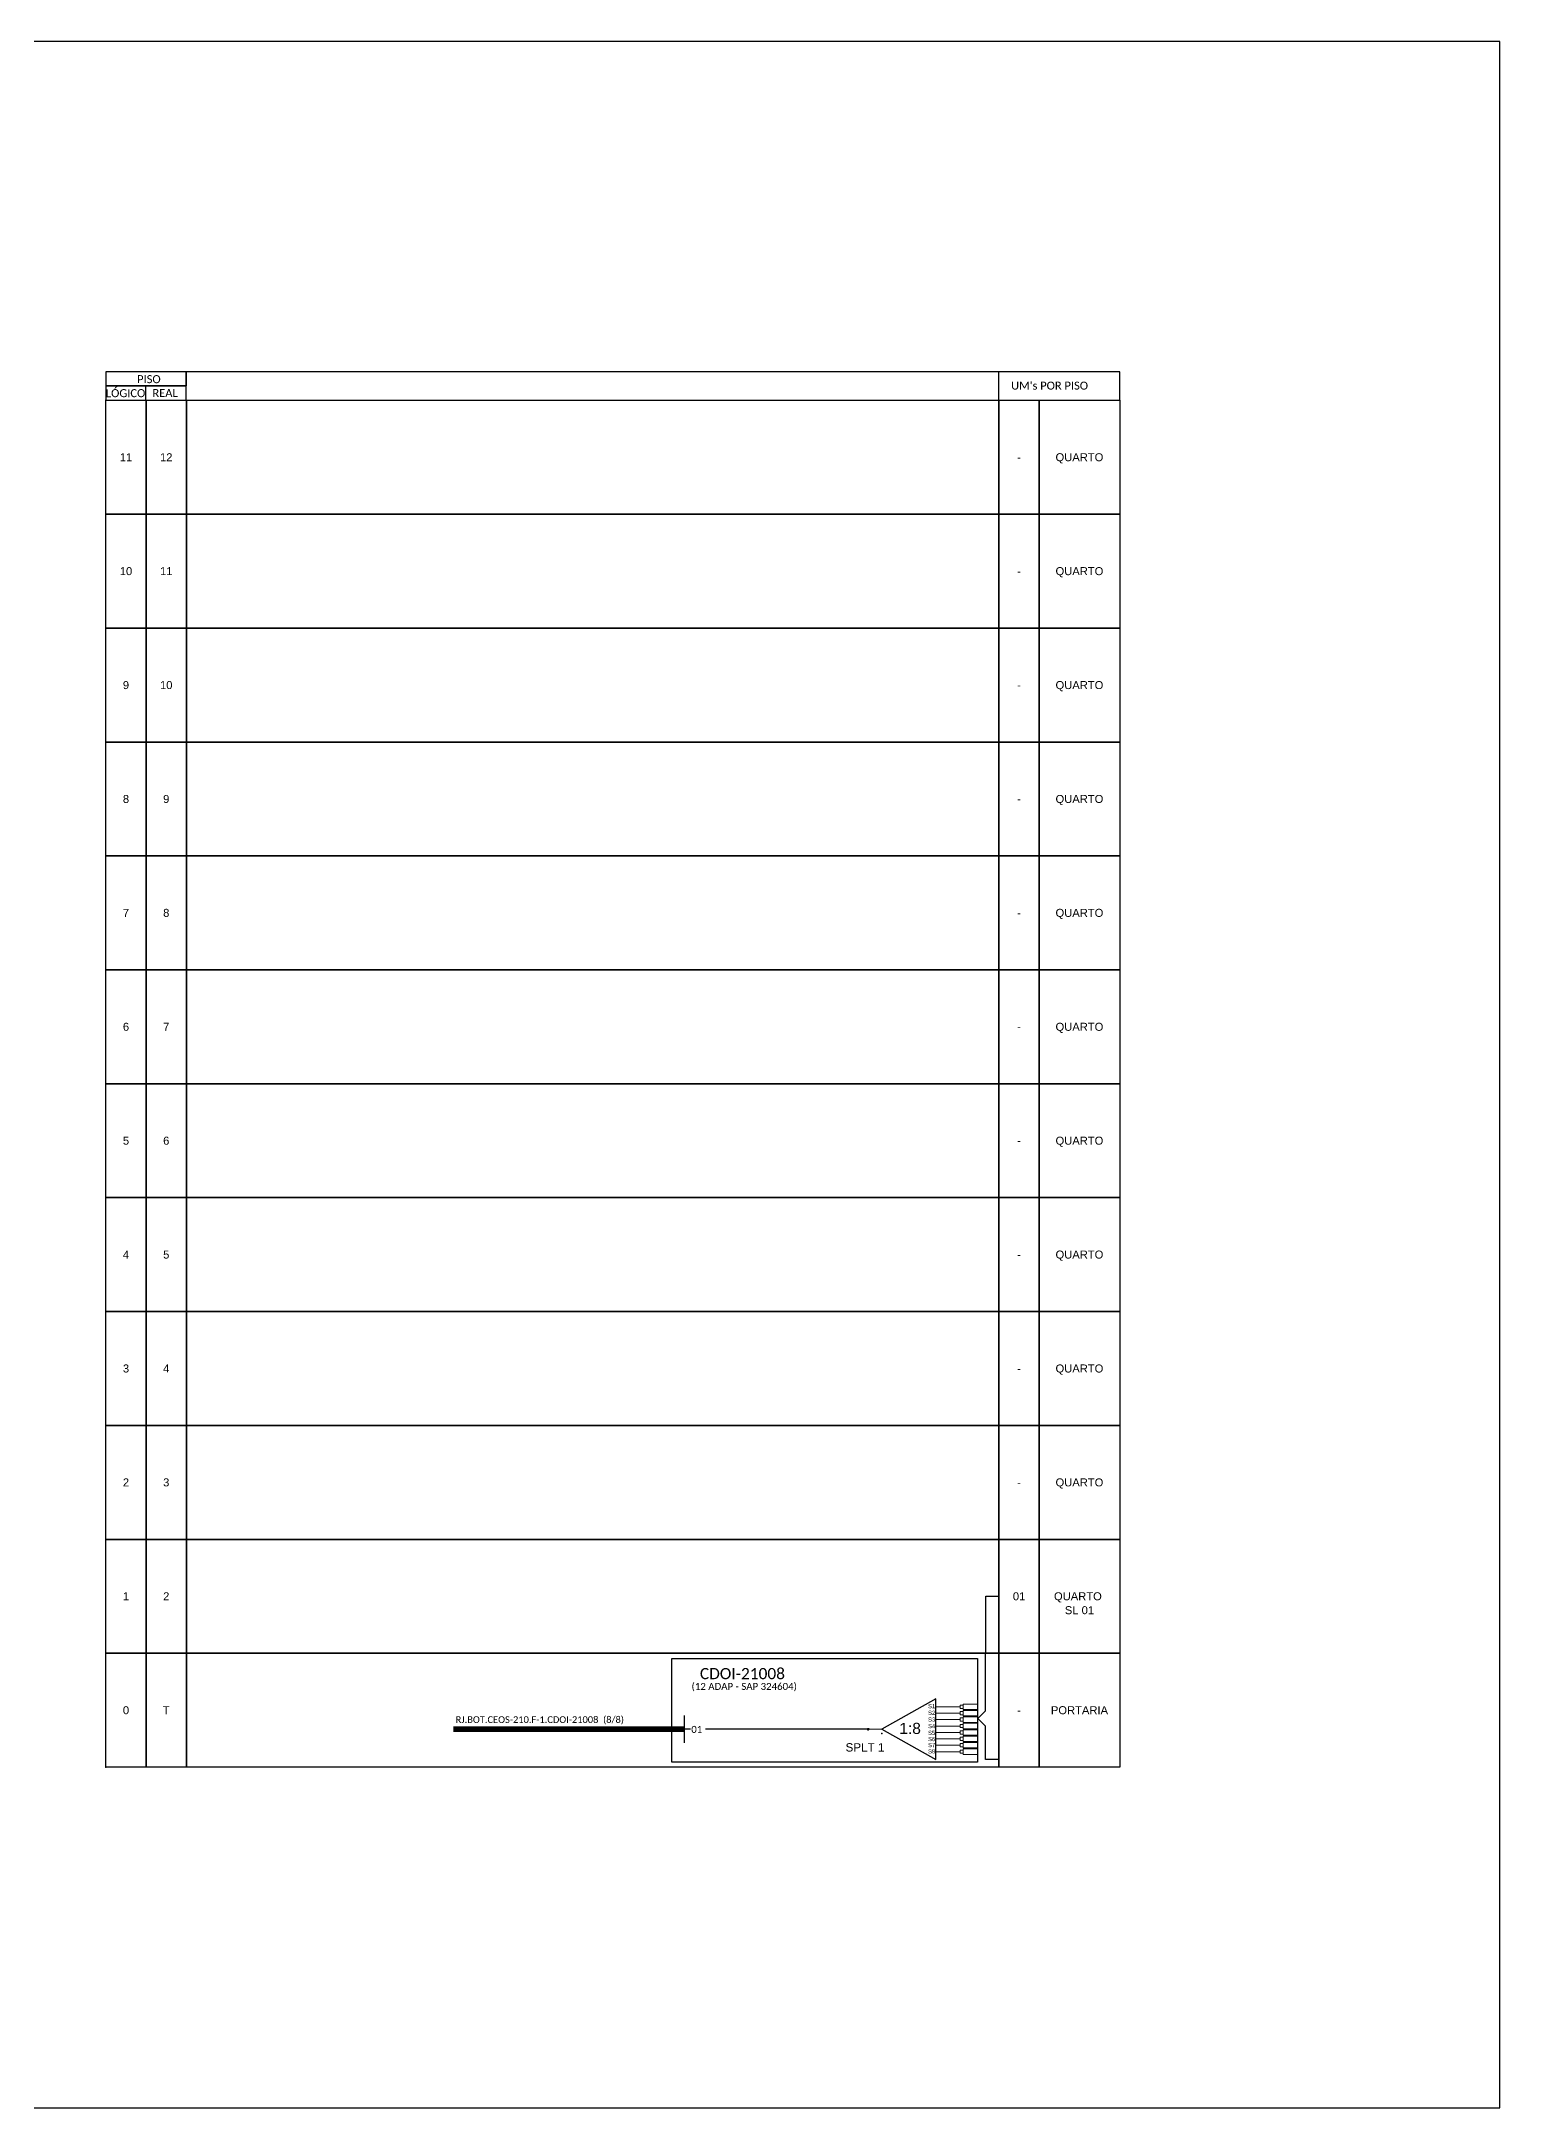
# Model space of a CAD drawing. Extents: x -89 to 1641, y 705 to 1299.
# Drawn here: x 1222 to 1641, y 705 to 1299 of the extents above; entities that cross this region are included whole.
import ezdxf
from ezdxf.enums import TextEntityAlignment as Align

# ---------------------------------------------------------------- set-up
doc = ezdxf.new("R2010")
doc.units = 0
doc.styles.add('ARIAL', font='arial.ttf')
doc.styles.add('WMF-Calibri0', font='calibri.ttf')

# ---------------------------------------------------------------- blocks, each defined once
blk = doc.blocks.new('SPLT_1-8_SC-APC')
at = {"color": 1}
blk.add_lwpolyline([(-7.37, -2.1), (-17.04, -7.55), (-7.37, -13), (-7.37, -2.1)], dxfattribs=at)
at = {"color": 3, "lineweight": 0}
for points in [[(-2.99, -3.51), (-7.37, -3.51)], [(-2.41, -3.02), (-2.41, -4)], [(-2.41, -3.02), (0, -3.02)], [(-7.37, -4.66), (-2.99, -4.66)], [(-7.37, -5.82), (-2.99, -5.82)], [(-7.37, -6.97), (-2.99, -6.97)], [(-2.41, -4), (0, -4)], [(-2.41, -4.17), (-2.41, -5.16)], [(-2.41, -4.17), (0, -4.17)], [(-2.41, -5.16), (0, -5.16)], [(-2.41, -5.32), (-2.41, -6.31)], [(-2.41, -5.32), (0, -5.32)], [(-2.41, -6.31), (0, -6.31)], [(-2.41, -6.48), (-2.41, -7.46)], [(-2.41, -6.48), (0, -6.48)], [(-7.37, -8.12), (-2.99, -8.12)], [(-7.37, -9.28), (-2.99, -9.28)], [(-7.37, -10.43), (-2.99, -10.43)], [(-2.41, -7.46), (0, -7.46)], [(-2.41, -7.63), (-2.41, -8.62)], [(-2.41, -7.63), (0, -7.63)], [(-2.41, -8.62), (0, -8.62)], [(-2.41, -8.78), (-2.41, -9.77)], [(-2.41, -8.78), (0, -8.78)], [(-2.41, -9.77), (0, -9.77)], [(-2.41, -9.94), (-2.41, -10.92)], [(-2.41, -9.94), (0, -9.94)], [(-2.41, -10.92), (0, -10.92)], [(-2.41, -11.09), (-2.41, -12.08)], [(-2.41, -11.09), (0, -11.09)], [(-7.37, -11.58), (-2.99, -11.58)], [(-2.41, -12.08), (0, -12.08)]]:
    blk.add_lwpolyline(points, dxfattribs=at)
for points in [[(-2.99, -3.22), (-2.41, -3.22), (-2.41, -3.8), (-2.99, -3.8)], [(-2.99, -4.38), (-2.41, -4.38), (-2.41, -4.95), (-2.99, -4.95)], [(-2.99, -5.53), (-2.41, -5.53), (-2.41, -6.1), (-2.99, -6.1)], [(-2.99, -6.68), (-2.41, -6.68), (-2.41, -7.26), (-2.99, -7.26)], [(-2.99, -7.84), (-2.41, -7.84), (-2.41, -8.41), (-2.99, -8.41)], [(-2.99, -8.99), (-2.41, -8.99), (-2.41, -9.56), (-2.99, -9.56)], [(-2.99, -10.14), (-2.41, -10.14), (-2.41, -10.72), (-2.99, -10.72)], [(-2.99, -11.3), (-2.41, -11.3), (-2.41, -11.87), (-2.99, -11.87)]]:
    blk.add_lwpolyline(points, close=True, dxfattribs=at)
at = {"color": 1, "lineweight": 0}
blk.add_lwpolyline([(-17.04, -7.55), (-19.26, -7.55)], dxfattribs=at)
at = {"color": 1, "style": 'ARIAL'}
for s, height, p in [('S1', 0.75, (-8.74, -3.78)), ('1:8', 2, (-13.91, -8.4)), ('S2', 0.75, (-8.74, -4.97)), ('S3', 0.75, (-8.74, -6.18)), ('S4', 0.75, (-8.74, -7.36)), ('S5', 0.75, (-8.74, -8.57)), ('S6', 0.75, (-8.74, -9.69)), ('S7', 0.75, (-8.74, -10.78)), ('S8', 0.75, (-8.74, -11.9))]:
    blk.add_text(s, height=height, dxfattribs=at).set_placement(p)

msp = doc.modelspace()

# ---------------------------------------------------------------- hatches: boundary and pattern name
h = msp.add_hatch(color=3)
h.dxf.hatch_style = 1
edge = h.paths.add_edge_path()
edge.add_arc((1459.66, 813.8), 0.41, 0, 360)

# ---------------------------------------------------------------- linework, layer by layer
for points in [[(802.68, 705.02), (1641.25, 705.02), (1641.25, 1299.02), (802.68, 1299.02), (802.68, 705.02)], [(1252.06, 1195.83), (1252.06, 1199.95)], [(1263.63, 1195.83), (1532, 1195.83), (1532, 1204.06), (1263.63, 1204.06), (1263.63, 1204.06), (1263.63, 1199.95)], [(1497.25, 1195.83), (1497.25, 1204.06)]]:
    msp.add_lwpolyline(points)
for points in [[(1240.49, 1199.95), (1263.63, 1199.95), (1263.63, 1204.06), (1240.49, 1204.06)], [(1240.49, 1195.83), (1263.63, 1195.83), (1263.63, 1199.95), (1240.49, 1199.95)], [(1240.52, 1195.83), (1252.09, 1195.83), (1252.09, 1163.09), (1240.52, 1163.09)], [(1252.09, 1195.83), (1263.67, 1195.83), (1263.67, 1163.09), (1252.09, 1163.09)], [(1263.67, 1195.83), (1497.28, 1195.83), (1497.28, 1163.09), (1263.67, 1163.09)], [(1497.28, 1195.83), (1508.85, 1195.83), (1508.85, 1163.09), (1497.28, 1163.09)], [(1508.85, 1195.83), (1532, 1195.83), (1532, 1163.09), (1508.85, 1163.09)], [(1240.52, 1163.09), (1252.09, 1163.09), (1252.09, 1130.35), (1240.52, 1130.35)], [(1252.09, 1163.09), (1263.67, 1163.09), (1263.67, 1130.35), (1252.09, 1130.35)], [(1263.67, 1163.09), (1497.28, 1163.09), (1497.28, 1130.35), (1263.67, 1130.35)], [(1497.28, 1163.09), (1508.85, 1163.09), (1508.85, 1130.35), (1497.28, 1130.35)], [(1508.85, 1163.09), (1532, 1163.09), (1532, 1130.35), (1508.85, 1130.35)], [(1240.52, 1130.35), (1252.09, 1130.35), (1252.09, 1097.6), (1240.52, 1097.6)], [(1252.09, 1130.35), (1263.67, 1130.35), (1263.67, 1097.6), (1252.09, 1097.6)], [(1263.67, 1130.35), (1497.28, 1130.35), (1497.28, 1097.6), (1263.67, 1097.6)], [(1497.28, 1130.35), (1508.85, 1130.35), (1508.85, 1097.6), (1497.28, 1097.6)], [(1508.85, 1130.35), (1532, 1130.35), (1532, 1097.6), (1508.85, 1097.6)], [(1240.52, 1097.6), (1252.09, 1097.6), (1252.09, 1064.86), (1240.52, 1064.86)], [(1252.09, 1097.6), (1263.67, 1097.6), (1263.67, 1064.86), (1252.09, 1064.86)], [(1263.67, 1097.6), (1497.28, 1097.6), (1497.28, 1064.86), (1263.67, 1064.86)], [(1497.28, 1097.6), (1508.85, 1097.6), (1508.85, 1064.86), (1497.28, 1064.86)], [(1508.85, 1097.6), (1532, 1097.6), (1532, 1064.86), (1508.85, 1064.86)], [(1240.52, 1064.86), (1252.09, 1064.86), (1252.09, 1032.12), (1240.52, 1032.12)], [(1252.09, 1064.86), (1263.67, 1064.86), (1263.67, 1032.12), (1252.09, 1032.12)], [(1263.67, 1064.86), (1497.28, 1064.86), (1497.28, 1032.12), (1263.67, 1032.12)], [(1497.28, 1064.86), (1508.85, 1064.86), (1508.85, 1032.12), (1497.28, 1032.12)], [(1508.85, 1064.86), (1532, 1064.86), (1532, 1032.12), (1508.85, 1032.12)], [(1240.52, 1032.12), (1252.09, 1032.12), (1252.09, 999.37), (1240.52, 999.37)], [(1252.09, 1032.12), (1263.67, 1032.12), (1263.67, 999.37), (1252.09, 999.37)], [(1263.67, 1032.12), (1497.28, 1032.12), (1497.28, 999.37), (1263.67, 999.37)], [(1497.28, 1032.12), (1508.85, 1032.12), (1508.85, 999.37), (1497.28, 999.37)], [(1508.85, 1032.12), (1532, 1032.12), (1532, 999.37), (1508.85, 999.37)], [(1240.52, 999.37), (1252.09, 999.37), (1252.09, 966.63), (1240.52, 966.63)], [(1252.09, 999.37), (1263.67, 999.37), (1263.67, 966.63), (1252.09, 966.63)], [(1263.67, 999.37), (1497.28, 999.37), (1497.28, 966.63), (1263.67, 966.63)], [(1497.28, 999.37), (1508.85, 999.37), (1508.85, 966.63), (1497.28, 966.63)], [(1508.85, 999.37), (1532, 999.37), (1532, 966.63), (1508.85, 966.63)], [(1240.52, 966.63), (1252.09, 966.63), (1252.09, 933.88), (1240.52, 933.88)], [(1252.09, 966.63), (1263.67, 966.63), (1263.67, 933.88), (1252.09, 933.88)], [(1263.67, 966.63), (1497.28, 966.63), (1497.28, 933.88), (1263.67, 933.88)], [(1497.28, 966.63), (1508.85, 966.63), (1508.85, 933.88), (1497.28, 933.88)], [(1508.85, 966.63), (1532, 966.63), (1532, 933.88), (1508.85, 933.88)], [(1240.52, 933.88), (1252.09, 933.88), (1252.09, 901.14), (1240.52, 901.14)], [(1252.09, 933.88), (1263.67, 933.88), (1263.67, 901.14), (1252.09, 901.14)], [(1263.67, 933.88), (1497.28, 933.88), (1497.28, 901.14), (1263.67, 901.14)], [(1497.28, 933.88), (1508.85, 933.88), (1508.85, 901.14), (1497.28, 901.14)], [(1508.85, 933.88), (1532, 933.88), (1532, 901.14), (1508.85, 901.14)], [(1240.52, 901.14), (1252.09, 901.14), (1252.09, 868.4), (1240.52, 868.4)], [(1252.09, 901.14), (1263.67, 901.14), (1263.67, 868.4), (1252.09, 868.4)], [(1263.67, 901.14), (1497.28, 901.14), (1497.28, 868.4), (1263.67, 868.4)], [(1497.28, 901.14), (1508.85, 901.14), (1508.85, 868.4), (1497.28, 868.4)], [(1508.85, 901.14), (1532, 901.14), (1532, 868.4), (1508.85, 868.4)], [(1240.52, 868.4), (1252.09, 868.4), (1252.09, 835.65), (1240.52, 835.65)], [(1252.09, 868.4), (1263.67, 868.4), (1263.67, 835.65), (1252.09, 835.65)], [(1263.67, 868.4), (1497.28, 868.4), (1497.28, 835.65), (1263.67, 835.65)], [(1497.28, 868.4), (1508.85, 868.4), (1508.85, 835.65), (1497.28, 835.65)], [(1508.85, 868.4), (1532, 868.4), (1532, 835.65), (1508.85, 835.65)], [(1240.52, 835.65), (1252.09, 835.65), (1252.09, 802.91), (1240.52, 802.91)], [(1252.09, 835.65), (1263.67, 835.65), (1263.67, 802.91), (1252.09, 802.91)], [(1263.67, 835.65), (1497.28, 835.65), (1497.28, 802.91), (1263.67, 802.91)], [(1497.28, 835.65), (1508.85, 835.65), (1508.85, 802.91), (1497.28, 802.91)], [(1508.85, 835.65), (1532, 835.65), (1532, 802.91), (1508.85, 802.91)]]:
    msp.add_lwpolyline(points, close=True)
at = {"color": 3}
for points in [[(1497.17, 805.08), (1493.44, 805.08), (1493.44, 814.74), (1491.18, 816.91), (1493.44, 819.09), (1493.56, 852.03), (1497.28, 852.03)], [(1408.56, 813.81), (1406.78, 813.81)], [(1460.07, 813.81), (1412.94, 813.81)]]:
    msp.add_lwpolyline(points, dxfattribs=at)
at = {"color": 1}
msp.add_lwpolyline([(1403.26, 834.18), (1491.1, 834.18), (1491.1, 804.38), (1403.26, 804.38)], close=True, dxfattribs=at)
at = {"color": 1, "const_width": 1.6}
msp.add_lwpolyline([(1340.44, 813.81), (1406.78, 813.81)], dxfattribs=at)
at = {"color": 1}
msp.add_lwpolyline([(1406.78, 817.74), (1406.78, 809.89)], dxfattribs=at)
for p in [(1240.52, 1195.83), (1240.52, 1163.09), (1240.52, 1130.35), (1240.52, 1097.6), (1240.52, 1064.86), (1240.52, 1032.12), (1240.52, 999.37), (1240.52, 966.63), (1240.52, 933.88), (1240.52, 901.14), (1240.52, 868.4), (1240.52, 835.65), (1463.63, 812.62), (1240.52, 802.91)]:
    msp.add_point(p)

# ---------------------------------------------------------------- block references
at = {"color": 3, "xscale": 1.6, "yscale": 1.6, "zscale": 1.6}
msp.add_blockref('SPLT_1-8_SC-APC', (1490.89, 825.89), dxfattribs=at)

# ---------------------------------------------------------------- texts
at = {"style": 'WMF-Calibri0'}
for s, height, p in [('     PISO', 2.3, (1245.45, 1200.76)), ("UM's POR PISO", 2.3, (1500.78, 1198.9)), ('  LÓGICO', 2.3, (1238.9, 1196.73)), ('    REAL', 2.3, (1250.66, 1196.78)), ('01', 2, (1408.83, 812.77))]:
    msp.add_text(s, height=height, dxfattribs=at).set_placement(p)
at = {"style": 'ARIAL'}
for s, p in [('11', (1246.31, 1179.46)), ('12', (1257.88, 1179.46)), ('-', (1503.07, 1179.46)), ('QUARTO', (1520.43, 1179.46)), ('10', (1246.31, 1146.72)), ('11', (1257.88, 1146.72)), ('-', (1503.07, 1146.72)), ('QUARTO', (1520.43, 1146.72)), ('9', (1246.31, 1113.97)), ('10', (1257.88, 1113.97)), ('-', (1503.07, 1113.97)), ('QUARTO', (1520.43, 1113.97)), ('8', (1246.31, 1081.23)), ('9', (1257.88, 1081.23)), ('-', (1503.07, 1081.23)), ('QUARTO', (1520.43, 1081.23)), ('7', (1246.31, 1048.49)), ('8', (1257.88, 1048.49)), ('-', (1503.07, 1048.49)), ('QUARTO', (1520.43, 1048.49)), ('6', (1246.31, 1015.74)), ('7', (1257.88, 1015.74)), ('QUARTO', (1520.43, 1015.74)), ('-', (1503.07, 1015.74)), ('5', (1246.31, 983)), ('6', (1257.88, 983)), ('-', (1503.07, 983)), ('QUARTO', (1520.43, 983)), ('4', (1246.31, 950.26)), ('5', (1257.88, 950.26)), ('QUARTO', (1520.43, 950.26)), ('-', (1503.07, 950.26)), ('3', (1246.31, 917.51)), ('4', (1257.88, 917.51)), ('-', (1503.07, 917.51)), ('QUARTO', (1520.43, 917.51)), ('2', (1246.31, 884.77)), ('3', (1257.88, 884.77)), ('QUARTO', (1520.43, 884.77)), ('-', (1503.07, 884.77)), ('1', (1246.31, 852.03)), ('2', (1257.88, 852.03)), ('01', (1503.07, 852.03)), ('QUARTO ', (1520.43, 852.03)), ('SL 01', (1520.43, 848.03)), ('0', (1246.31, 819.28)), ('T', (1257.88, 819.28)), ('PORTARIA', (1520.43, 819.28)), ('-', (1503.07, 819.28))]:
    msp.add_text(s, height=2.3, dxfattribs=at).set_placement(p, align=Align.MIDDLE_CENTER)
at = {"color": 1, "style": 'WMF-Calibri0'}
for s, height, p in [('CDOI-21008', 3.2, (1411.31, 828.2)), ('RJ.BOT.CEOS-210.F-1.CDOI-21008  (8/8)', 1.92, (1341.09, 815.62))]:
    msp.add_text(s, height=height, dxfattribs=at).set_placement(p)
msp.add_text('(12 ADAP - SAP 324604)', height=2, dxfattribs=at).set_placement((1424.05, 825.12), align=Align.CENTER)
at = {"color": 7, "style": 'ARIAL'}
msp.add_text('SPLT 1', height=2.4, dxfattribs=at).set_placement((1453.18, 807.4))

doc.saveas('drawing.dxf')
